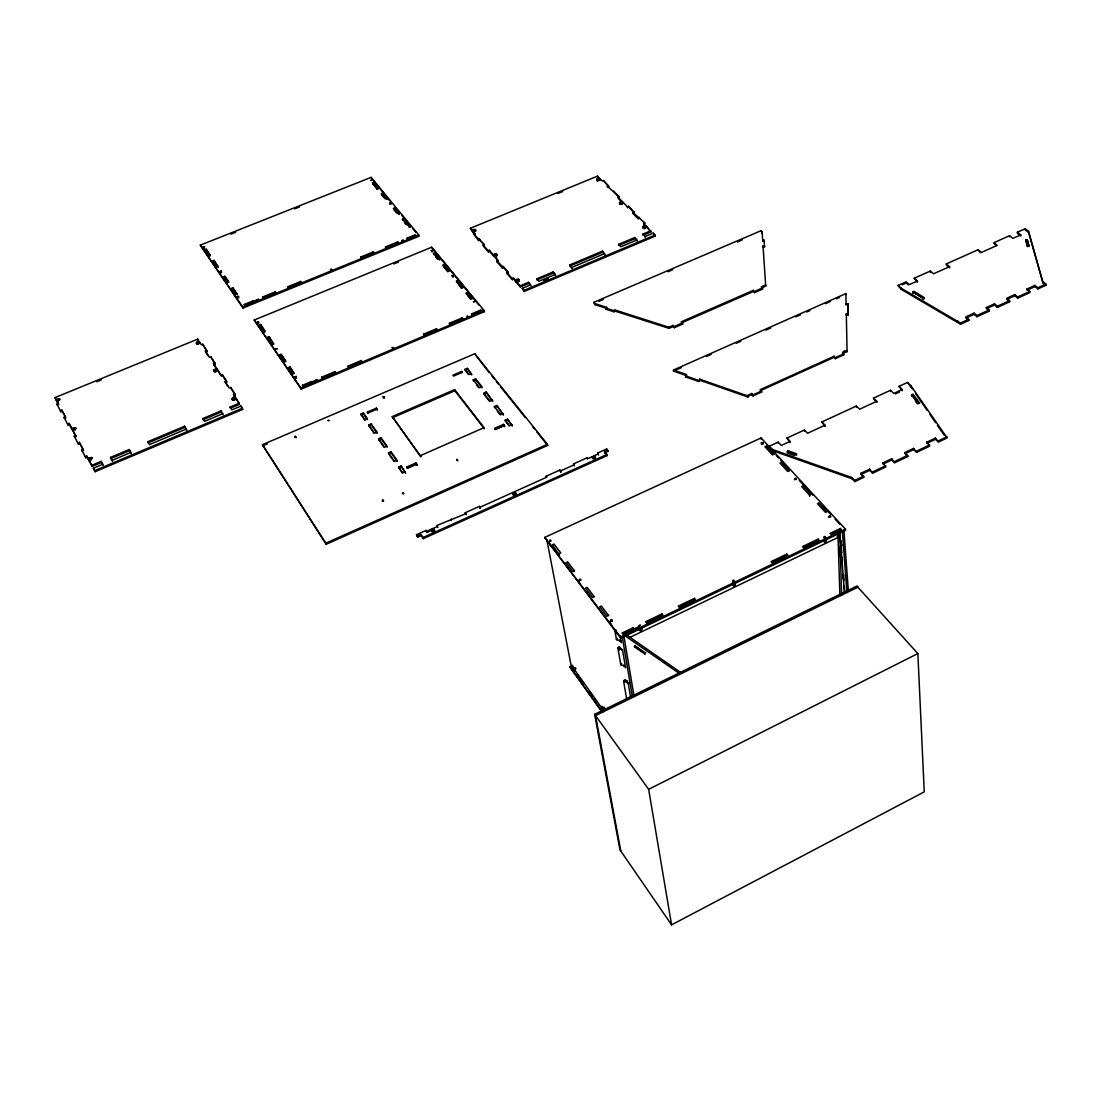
<?xml version="1.0" encoding="UTF-8"?>
<svg xmlns="http://www.w3.org/2000/svg" width="1101" height="1101" viewBox="0 0 1101 1101"><rect width="100%" height="100%" fill="white"/><g stroke="black" fill="none" stroke-linecap="round" stroke-linejoin="round"><path stroke-width="1.5" d="M316.097 380.093L317.487 379.639L311.666 381.964M237.692 297.848L238.986 297.752M732.674 581.796C736.583 580.255 731.119 579.181 733.459 581.122M734.505 581.865L733.596 581.067M610.381 621.57L611.344 620.826L612.239 621.459M579.291 580.791C583.42 578.108 576.429 579.401 580.86 580.227M457.92 460.81C455.085 460.08 458.016 458.167 457.094 460.094M296.21 437.661L295.453 437.097M294.807 437.62C297.779 435.845 293.127 435.927 295.316 436.959M257.675 323.157L258.996 323.185M220.365 272.498L221.645 272.511M763.144 444.212L762.374 443.373L761.644 444.309M634.424 646.796L634.96 645.86L645.379 652.934L644.828 653.87L634.424 646.796L635.346 645.516M644.828 653.87L645.736 652.576M626.662 698.915L623.606 681.189L624.515 679.909L627.694 681.037M625.588 666.435L620.785 664.743L621.693 663.463M620.785 664.743L617.909 648.049L618.831 646.769L619.409 650.113M621.322 641.305L616.464 639.626L617.386 638.346M615.927 629.855L614.991 631.134L616.464 639.626M685.689 376.941L686.639 375.661L673.537 371.092L673.454 370.046L686.556 374.601L685.689 376.941L698.846 381.524L699.727 379.198L747.923 395.975L747.964 397.034L699.796 380.244L699.727 379.198M698.846 381.524L699.796 380.244M384.552 398.067L383.244 398.039M453.502 276.929L452.25 276.915M431.537 251.62L432.844 251.634M795.734 454.796L796.601 453.846L787.931 450.653L787.05 451.603L796.739 455.016M760.915 230.756L762.222 232.985L760.915 230.756L593.756 302.348L594.843 303.559L606.665 307.344L606.059 309.271L613.973 311.817L614.592 309.876L668.83 327.245L673.041 325.401L674.294 327.699L682.703 324.011L681.45 321.726L753.29 290.347L754.557 292.605L762.773 289.012L761.507 286.769L765.594 284.98L765.704 286.095L761.617 287.884L761.507 286.769M613.973 311.817L614.592 309.876M606.059 309.271L606.665 307.344M823.865 537.797C828.007 535.788 820.906 536.393 825.544 537.852M829.232 516.988C833.457 515.034 826.273 515.557 830.801 516.892M403.516 241.587L402.305 241.587L403.489 241.105M389.85 204.249L391.034 204.263M204.621 248.234L203.699 248.303M794.881 479.472C798.734 477.545 791.784 478.329 796.284 479.513M392.699 348.453L393.566 348.315M620.826 851.114L595.517 715.595L858.078 587.094L857.046 585.966L594.623 714.343L619.973 849.848L671.582 924.84L924.248 791.867L917.862 653.567L857.858 587.191M671.582 924.84L648.654 789.321L917.862 653.567M604.05 708.356L602.522 709.099L602.316 707.957L603.843 707.214M604.642 708.328L603.472 709.553L602.963 708.232L604.49 707.489M629.497 637.589L838.136 537.371L837.806 533.132L841.467 531.37M573.8 669.559L573.58 668.417L575.08 667.701L575.3 668.844L573.8 669.559L571.213 666.009L572.713 665.293M575.864 668.761L574.35 669.491L575.699 667.935M842.444 545.215L840.916 545.958L840.875 540.797L841.756 552.592M633.447 628.382C635.401 630.033 644.03 622.615 638.938 625.753M845.417 529.099L620.482 636.97L544.651 537.439L761.066 437.95L845.417 529.099L845.499 530.393L620.703 638.25L544.651 537.439M639.722 628.465L639.158 629.744L639.874 629.4L638.979 628.244M641.36 627.68L642.076 627.336L641.718 629.896L640.08 630.68L639.186 629.524L640.823 628.74L641.718 629.896M733.266 582.677L732.798 584.81L733.486 584.48L732.55 583.365M826.011 539.105L826.686 538.774L826.19 541.334L824.635 542.077L823.658 541.004L825.213 540.261L826.19 541.334M734.298 583.888L732.715 584.645L733.638 585.76L735.234 585.003L734.147 582.608L735.234 585.003M735.083 583.709L735.661 582.443L734.973 582.773L733.927 580.805M610.05 621.336L611.688 620.551M828.778 517.098L830.319 516.369M898.953 386.382L902.325 389.479L893.819 393.401L890.475 390.291L873.437 398.163L876.864 402.457L876.768 401.287L859.62 409.214L856.317 406.063L821.8 421.986L825.172 426.362L825.048 425.192L807.625 433.243L804.404 430.023L786.912 438.088L790.105 441.35L781.311 445.41L778.132 442.148L769.324 446.208L769.475 447.364L772.641 450.653L851.981 478.729L854.816 481.591L863.721 477.366L860.762 473.361L869.639 469.164L872.611 473.169L885.878 466.893L882.906 462.902L891.714 458.745L894.7 462.723L907.885 456.488L904.898 452.525L913.651 448.396L916.651 452.346L929.739 446.153L926.725 442.217L935.423 438.102L938.451 442.024L947.121 437.923L910.788 385.57L907.417 382.474L898.953 386.382L902.407 390.649M860.872 474.531L869.735 470.347L869.639 469.164M891.714 458.745L891.81 459.915L883.002 464.085L882.906 462.902M913.651 448.396L913.734 449.566L904.981 453.695L904.898 452.525M935.423 438.102L935.506 439.285L926.808 443.386L926.725 442.217M854.816 481.591L854.706 480.408L863.624 476.196L860.762 473.361M872.501 471.999L885.782 465.723M894.618 461.539L907.802 455.305M916.569 451.162L929.671 444.969M938.369 440.854L947.053 436.753M809.524 495.065L811.052 494.335L803.193 485.83L801.679 486.546L809.524 495.065L809.634 496.345M578.975 580.571L580.585 579.814M794.303 479.719L795.817 479.004M895.333 393.91L899.572 391.956M559.17 553.652L560.781 552.908L554.009 544.059L552.413 544.789L559.418 554.918M911.532 394.984L913.018 394.282L919.679 403.076L918.179 403.778L911.532 394.984L911.614 396.14L913.101 395.452L913.018 394.282M761.19 443.827L762.69 443.139M898.003 285.448L901.224 288.228L960.485 323.061L968.715 319.304L968.77 320.474L960.54 324.231L901.306 289.384L898.003 285.448L906.109 281.842L909.33 284.608L917.422 281.003L917.491 282.159L914.188 278.236L930.276 271.066L933.538 273.805L949.571 266.648L949.64 267.791L946.365 265.08L946.296 263.923L978.087 249.748L981.418 252.432L997.217 245.372L993.873 242.715L1009.576 235.71L1012.934 238.353L1020.765 234.857L1020.806 236.013L1017.434 233.384L1017.393 232.228L1025.196 228.747L1028.582 231.375L1043.019 282.929L1045.95 285.255L1037.913 288.93L1034.981 286.577L1034.954 285.407L1026.903 289.081L1026.944 290.251L1034.981 286.577M974.068 313.138L976.931 315.56L989.221 309.945L989.262 311.115L976.986 316.716L974.124 314.308L974.068 313.138L965.866 316.882L968.715 319.304M994.492 303.835L997.382 306.229L1009.589 300.669L1009.631 301.825L997.423 307.399L994.547 305.005L994.492 303.835L986.345 307.551L986.4 308.72L994.547 305.005M1014.792 294.6L1017.696 296.967L1029.82 291.435L1029.862 292.605L1017.737 298.137L1014.833 295.77L1014.792 294.6L1006.686 298.288L1009.589 300.669M1034.954 285.407L1037.885 287.76L1045.922 284.086L1045.95 285.255M974.124 314.308L965.921 318.051L968.77 320.474M1014.833 295.77L1006.727 299.458L1009.631 301.825M747.964 397.034L747.469 395.452L751.79 393.484L753.029 395.92L761.672 392.011L760.447 389.575L834.118 356.256L835.356 358.651L843.779 354.839L842.554 352.444C845.224 348.632 848.128 353.049 846.765 350.531M747.524 396.498L751.845 394.543L751.79 393.484M761.672 392.011L760.488 390.635L834.131 357.316L834.118 356.256M846.765 351.591L842.554 353.504L843.779 354.839M752.974 394.874L761.631 390.951M835.342 357.591L843.779 353.779M417.692 537.15L417.417 536.036L420.912 534.453L421.188 535.568L417.692 537.15L416.495 534.701L426.018 530.407L426.94 532.457L431.688 530.31L432.115 530.93L431.853 529.801L432.115 530.93M437.854 527.53L436.946 525.48L465.943 513.616L466.191 514.745L465.269 512.708L479.348 506.364L480.27 508.387L479.348 506.364M546.357 477.38L546.151 476.251L559.9 470.044L560.808 472.054L559.9 470.044M574.502 465.874L573.593 463.879L587.246 457.727L587.948 458.594L592.489 456.543L592.558 458.525L592.957 457.121M598.559 455.016L597.664 453.034L606.692 448.96L607.917 451.314L604.71 452.759L604.518 451.63L607.724 450.185M426.665 531.329L431.427 529.182L431.853 529.801M432.844 528.549L434.166 530.008L432.844 528.549L437.592 526.402L436.946 525.48M480.022 507.272L512.901 492.436L512.983 494.432L513.355 493.042M514.291 491.817L515.585 493.262L514.291 491.817L546.839 477.132L546.151 476.251M560.602 470.925L574.309 464.746L573.593 463.879M593.852 455.938L595.104 457.369L593.852 455.938L598.38 453.887L597.664 453.034M434.675 531.879L433.257 532.526L431.234 530.076M434.647 530.682L433.904 528.879M512.749 493.303L514.539 494.583L515.929 493.964L515.351 492.133M592.902 458.03L595.558 458.016L594.912 456.241M432.982 531.398L434.413 530.765L433.753 529.842M431.977 531.879L432.335 530.476M516.08 493.922L515.254 493.069M423.321 538.637L423.045 537.522L606.899 454.493L607.078 455.621L423.321 538.637L421.188 535.568M914.215 292.563L912.798 293.196L912.715 292.04L914.147 291.407L924.207 297.642L924.276 298.798L914.215 292.563L914.147 291.407M912.715 292.04L922.776 298.275L924.207 297.642M902.132 284.801L906.178 282.998L908.339 284.842M262.423 444.694L325.827 543.178L547.431 444.309L547.637 445.423L326.144 544.293L262.423 444.694L474.724 353.751L547.431 444.309M673.454 370.046L845.871 293.582L846.091 304.66M673.537 371.092L681.381 367.624M706.443 356.49L711.136 354.412M736.211 343.292L740.904 341.2M765.979 330.08L770.672 328.002M795.748 316.882L800.441 314.79M806.703 312.01L809.841 310.62M825.502 303.67L830.209 301.591M836.471 298.811L839.609 297.421M402.168 472.824L398.617 467.113L401.122 466.012L405.498 472.88L401.122 466.012M508.855 425.757L505.153 420.238L507.575 419.178L512.158 425.784L507.575 419.178M398.892 468.214L401.397 467.113M505.373 421.353L507.795 420.279M416.219 464.058L407.026 468.118L406.751 467.003L415.958 462.957L417.1 465.283L415.958 462.957M503.529 424.38L494.555 428.33L495.464 429.514L504.451 425.564L504.671 426.679L503.529 424.38L504.451 425.564M494.776 429.445L503.749 425.495M416.839 464.168L407.631 468.228L406.751 467.003M511.937 424.669L509.502 425.743L505.153 420.238M405.223 471.765L402.718 472.88L398.617 467.113M503.226 413.687L500.817 414.747L494.349 406.558L496.757 405.512L503.446 414.788L496.757 405.512M420.568 455.566L484.082 427.642L454.63 389.63L392.231 416.618L420.83 456.681L392.231 416.618M492.477 400.103L490.069 401.149L483.711 393.098L486.105 392.052L492.697 401.204L486.105 392.052M614.757 310.991L668.981 328.359L673.193 326.529L674.294 327.699M681.45 321.726L681.602 322.854L753.414 291.476L754.557 292.605M674.142 326.57L682.565 322.896M754.433 291.476L762.649 287.898M388.488 452.855L390.979 451.768L397.048 460.287L394.557 461.374L388.488 452.855L388.763 453.956L391.24 452.869L397.31 461.388M496.978 406.613L494.569 407.673L494.349 406.558M378.51 438.817L380.974 437.744L386.96 446.125L384.483 447.212L378.51 438.817L383.754 446.91M378.785 439.918L381.249 438.845L387.235 447.24M486.325 393.153L483.945 394.199L489.243 400.915M368.684 425L371.147 423.94L377.024 432.198L374.56 433.257L368.684 425L373.858 432.982M473.237 379.831L475.618 378.799L481.894 386.726L479.499 387.758L473.237 379.831L473.458 380.932L475.838 379.9L482.114 387.827M368.973 426.101L371.422 425.041L377.299 433.299M392.493 417.719L454.878 390.745L484.316 428.757M360.935 414.1L363.385 413.04L367.252 418.476L364.803 419.522L360.935 414.1L365.078 420.623M468.283 374.381L464.966 369.358L467.333 368.34L471.696 374.657L467.333 368.34M367.404 412.008L376.391 408.141L377.079 409.104L367.679 413.109L367.404 412.008L368.106 412.971M461.677 371.464L452.91 375.221L453.584 376.088L462.351 372.317L461.677 371.464L461.911 372.565M361.224 415.201L363.66 414.141L367.528 419.577M465.2 370.459L467.567 369.441M471.462 373.556L469.081 374.574L464.966 369.358M598.669 301.426L603.389 299.403M668.018 271.713L672.752 269.69M737.381 242L742.115 239.963M262.74 445.795L267.46 443.772M522.259 288.338L524.007 290.361L654.999 235.064L655.15 236.151L524.214 291.462L522.259 288.338L530.586 284.829L530.778 285.916L528.425 282.351L520.112 285.847L516.011 281.113L518.02 280.686L518.227 281.773M87.199 457.19L85.795 457.782L85.396 456.695L86.8 456.117L88.699 459.97L89.635 459.585L89.043 458.14L91.672 457.479L92.126 458.305L88.754 459.723L91.796 465.31L101.182 461.36L102.778 464.278L93.379 468.242L95.071 471.71L242.702 409.379L240.926 406.035L231.871 409.847L230.095 407.067L239.137 403.255L239.454 404.342L230.426 408.154L230.095 407.067M302.5 385.336L311.39 381.579L311.941 382.364L312.23 383.451L303.339 387.208L302.5 385.336L303.339 387.208M321.588 377.271L334.855 371.67L335.406 372.441L322.139 378.042L321.588 377.271L321.877 378.359L335.131 372.757L334.855 371.67M348.054 366.096L361.211 360.536L361.775 361.293L348.618 366.867L348.054 366.096L348.329 367.183L361.486 361.623L361.211 360.536M423.692 334.14L436.574 328.704L437.166 329.447L424.284 334.897L423.692 334.14L423.94 335.241L436.808 329.791M462.406 318.973L449.635 324.382L449.401 323.281L462.186 317.886L463.012 319.717L462.186 317.886M471.944 313.757L472.769 315.588L471.944 313.757L480.421 310.179L481.247 312.01L480.421 310.179M303.036 386.121L311.941 382.364M462.778 318.629L449.992 324.024L449.401 323.281M472.549 314.501L481.027 310.922M302.803 386.423L311.693 382.666L312.23 383.451M472.178 314.858L480.642 311.28M254.207 320.047L300.903 388.034L484.165 310.578L484.385 311.666L301.206 389.121L254.207 320.047L431.633 247.243L484.165 310.578M328.318 376.652L335.681 373.528M354.742 365.477L362.05 362.394M451.644 324.52L457.328 322.111M496.276 256.395L496.069 255.308L494.088 255.735L498.271 260.565L497.033 261.088L508.29 272.181L507.052 272.69L512.116 278.567L513.355 278.044L515.598 281.498L516.438 281.14L515.97 279.75L518.392 279.145L519.204 280.948L517.952 281.471L517.759 280.383L518.998 279.86M643.851 227.59L643.7 226.489L643.053 227.921L643.851 227.59L643.411 226.2L644.291 225.829L644.732 227.219L645.929 226.71L643.59 223.379L644.787 222.884L644.938 223.971L643.741 224.48L643.59 223.379M232.297 399.635L232.806 400.42L232.476 399.333L233.963 398.493L233.632 397.406L232.641 397.819L233.192 399.25L232.297 399.635L232.641 397.819M233.701 400.048L233.371 398.961L233.921 400.392L234.912 399.966L234.362 398.534L235.724 397.97L239.137 403.255M513.355 278.044L516.438 281.14M644.58 226.118L645.778 225.622M233.963 398.493L235.531 398.273L233.508 394.557L234.857 393.993L235.187 395.08L233.839 395.644L233.508 394.557M233.591 399.305L234.362 398.534M516.163 280.838L519.204 280.948M643.562 227.288L644.732 227.219M642.901 226.834L644.36 227.164L644.787 228.554L646.438 226.297L650.966 231.884L642.956 235.256L642.805 234.169L650.829 230.783M88.754 459.723L89.153 460.81L90.089 460.411M644.635 227.453L645.516 227.081M516.011 281.113L516.218 282.2L517.043 281.856M643.053 227.921L644.787 228.554M112.536 461.402L110.54 457.41L129.189 449.566L131.212 453.529L129.189 449.566M184.94 427.326L148.126 442.836L147.754 441.749L184.583 426.238L186.647 430.147L184.583 426.238M202.859 418.531L221.04 410.879L222.801 413.673L204.593 421.339L202.859 418.531L203.203 419.619L221.37 411.967L223.145 414.76M536.724 278.856L553.266 271.892L555.441 274.342L538.884 281.319L536.724 278.856L536.916 279.943L553.445 272.979L555.633 275.429M569.726 264.956L572.107 268.479L569.726 264.956L602.398 251.193L604.807 254.675L602.398 251.193M618.611 244.353L634.754 237.555L637.039 239.922L620.881 246.734L618.611 244.353L618.776 245.44L634.919 238.642L637.19 241.023M89.153 460.81L92.181 466.397L101.567 462.448L103.164 465.365M110.926 458.498L129.574 450.639M516.218 282.2L520.305 286.948L528.631 283.439M569.905 266.043L602.564 252.28M130.826 452.442L112.151 460.328L110.54 457.41M186.303 429.06L149.419 444.611L147.754 441.749M571.928 267.392L604.642 253.588M642.805 234.169L645.09 236.522L653.127 233.137L654.999 235.064M543.605 280.507L548.119 278.608M93.379 468.242L94.672 470.636L242.385 408.292M81.653 449.786L83.057 449.208L79.327 442.341L77.937 442.932L78.336 444.006L79.726 443.428L83.442 450.281L82.052 450.873L81.653 449.786L85.795 457.782M234.857 393.993L230.632 387.456L229.283 388.02L225.099 381.524L226.434 380.96L226.765 382.047L225.43 382.611L225.099 381.524M632.772 212.3L632.924 213.388L634.107 212.892L633.956 211.805L632.772 212.3L644.787 222.884M507.052 272.69L507.258 273.791L508.497 273.268L503.267 266.359M289.866 366.991L288.545 367.541L292.962 373.968L294.284 373.418L289.866 366.991L293.706 373.211M466.26 293.072L467.526 292.549L472.48 298.536L471.214 299.073L466.26 293.072L466.494 294.173L467.746 293.637L471.71 298.426M290.169 368.078L288.847 368.629L292.384 373.776M507.258 273.791L512.323 279.654L513.561 279.131M86.8 456.117L88.3 458.883L89.043 458.14M233.632 397.406L235.201 397.186M621.735 202.722L622.175 204.084L621.735 202.722L622.918 202.226L627.405 206.809L628.602 206.327L633.956 211.805M76.038 436.615L74.648 437.193L74.249 436.12L75.639 435.542L76.038 436.615L69.06 423.403L67.684 423.981L68.069 425.055L69.459 424.477L72.515 430.119L73.437 429.734L72.845 428.303L75.432 427.656L75.873 428.468L72.556 429.844L75.639 435.542M221.26 376.17L222.595 375.606L226.765 382.047M497.033 261.088L497.239 262.176L498.478 261.653L494.088 255.735M284.457 362.257L279.805 354.852L281.113 354.302L285.476 360.619L285.778 361.706L281.113 354.302M456.461 281.223L461.567 288.214L456.461 281.223L457.713 280.714L462.819 287.691L457.713 280.714M280.108 355.926L281.416 355.375M456.681 282.31L457.933 281.787M497.239 262.176L502.235 267.956L503.474 267.447M285.476 360.619L284.154 361.169L279.805 354.852M461.347 287.127L462.599 286.604M473.719 229.49C474.132 232.531 474.531 228.457 472.824 229.861L473.058 232.215L474.971 234.444L474.765 233.371L473.54 233.866L484.454 244.587L483.229 245.083L483.435 246.17L488.335 251.84L489.56 251.331L493.702 256.12L494.955 254.028L497.033 254.51L495.808 255.019L496.014 256.093L497.239 255.583L496.441 253.822M607.38 186.303L607.532 187.39L608.715 186.909L608.55 185.821L607.38 186.303L619.023 196.542L619.189 197.616L618.005 198.111L622.437 202.653L621.253 203.148L620.826 201.786L619.959 202.144L620.235 204.483L619.436 202.749L620.235 202.419L619.602 203.836M273.351 343.017L272.03 343.553L267.777 337.36L269.071 336.823L273.654 344.09L269.071 336.823M447.749 270.695L448.988 270.172L449.222 271.259L444.198 264.391L442.96 264.914L447.969 271.782L443.194 265.988L444.432 265.479M214.984 370.968L214.654 369.881L213.759 370.253L214.089 371.326L214.984 370.968L214.434 369.551L216.966 368.931L217.296 370.005L214.255 371.023L214.585 372.097M72.115 429.046L73.038 428.661M216.457 371.326L216.126 370.239L217.447 369.688L220.943 375.083L222.264 374.533L226.434 380.96M483.229 245.083L488.115 250.753L489.353 250.244L493.482 255.047L494.308 254.703M620.826 201.786L622.285 201.566L622.437 202.653M74.262 428.963L75.831 428.743L75.432 427.656M494.046 254.4L494.266 255.487L496.647 254.895M620.978 202.859L620.386 203.506M621.294 204.442L620.868 203.079L619.436 202.749M621.143 203.355L622.01 202.997M494.294 256.808L494.9 255.391M621.9 203.795L623.083 203.313L622.918 202.226M263.538 331.208L264.846 330.672L260.634 324.561L259.341 325.098L263.841 332.282L259.341 325.098M439.437 258.652L438.212 259.162L433.491 253.464L434.716 252.955L439.671 259.74L434.716 252.955M64.064 417.32L65.441 416.742L61.862 410.136L60.486 410.701L60.885 411.774L62.262 411.21L65.84 417.816L64.464 418.394L64.064 417.32L68.069 425.055M214.846 363.041L213.511 363.591L213.842 364.665L215.177 364.114L214.846 363.041L210.759 356.738L209.438 357.288L205.392 351.013L206.713 350.476L207.043 351.549L205.722 352.1L205.392 351.013M267.777 337.36L268.08 338.434L269.387 337.897M619.023 196.542L617.84 197.024L622.285 201.566M58.188 399.057C59.027 402.154 58.78 397.97 57.183 399.47L57.761 400.874L56.853 401.246L55.05 397.585L197.712 339.122L199.639 342.659L196.625 343.622L196.818 342.205L199.309 341.585M196.818 342.205L197.368 343.595L196.487 343.952L196.157 342.879M473.925 230.563L472.48 231.554L470.347 228.265L597.458 176.16L599.673 179.339L596.701 179.422L597.485 179.091L596.866 180.495L596.701 179.422M474.118 232.173L473.65 230.811L472.838 231.141L474.765 233.371M474.751 231.527L474.545 230.439L475.756 229.944L475.962 231.017M599.123 180.454L598.958 179.38L600.141 178.899L602.192 181.004L603.376 180.523L608.55 185.821M55.05 397.585L57.28 402.03L58.793 400.172M393.855 263.923L398.617 261.969M473.898 231.1L475.398 230.357L475.178 229.283L473.967 229.779M473.058 232.215L473.65 230.811M596.866 180.495L598.27 180.812L598.104 179.724M57.335 405.209L56.935 404.136L58.298 403.572L58.697 404.645L57.28 402.03M206.713 350.476L202.694 344.255L201.387 344.806L199.79 342.328L198.469 342.865L198.799 343.939M259.643 326.171L260.937 325.635L265.148 331.745M434.95 254.028L433.711 254.537L433.491 253.464M473.54 233.866L478.577 240.541L479.802 240.032L483.683 244.532M96.64 381.758L101.388 379.817M557.918 193.515L562.68 191.56M56.468 400.186L57.183 399.47M58.367 399.402L59.743 398.837L60.156 399.622L56.88 400.957L58.298 403.572M597.485 181.128L597.224 178.816L599.522 178.266M470.347 228.265L473.292 231.224M244.284 304.482L252.817 301.013L253.313 301.715L244.766 305.197L244.284 304.482L244.587 305.555L253.12 302.073L252.817 301.013M262.616 297.022L275.346 291.82L275.842 292.536L263.111 297.724L262.616 297.022L262.919 298.082L275.635 292.894L275.346 291.82M288.035 286.659L300.669 281.498L301.179 282.2L288.545 287.361L288.035 286.659L288.324 287.733L300.958 282.572L300.669 281.498M373.9 253.725L373.363 253.051L360.99 258.102L360.729 257.028L373.115 251.978L373.9 253.725L370.803 254.992M385.46 246.954L397.75 241.931L398.301 242.605L385.997 247.629L385.46 246.954L386.245 248.688L392.396 246.184M407.15 238.105L415.297 234.788L415.848 235.449L407.7 238.779L407.15 238.105L407.384 239.178L414.182 236.412M253.065 301.357L258.652 299.211L257.414 299.706M373.652 252.652L361.266 257.703L360.729 257.028M385.708 248.014L397.998 243.004L397.75 241.931M200.313 245.138L242.702 306.959L418.848 235.119L419.082 236.192L243.004 308.032L200.313 245.138L371.051 177.385L418.848 235.119M264.997 298.151L274.548 294.256M293.568 286.494L288.834 288.421L288.545 287.361M296.733 285.2L301.468 283.274M361.527 258.776L366.165 256.877M414.733 237.073L407.934 239.853L407.7 238.779M232.834 287.829L231.568 288.338L235.573 294.173L236.839 293.664L237.155 294.724L232.834 287.829L236.839 293.664M403.888 219.787L402.677 220.283L402.443 219.209L403.654 218.714L408.402 225.237L403.654 218.714M233.137 288.902L231.871 289.412L235.077 294.077M408.168 224.177L406.943 224.659L402.443 219.209M223.641 276.791L227.59 282.544L228.857 282.035L224.893 276.282L223.641 276.791L223.943 277.865L225.21 277.356L228.375 281.952M393.525 208.419L397.97 213.787L399.181 213.305L394.736 207.924L393.525 208.419L393.773 209.479L394.97 208.997L399.415 214.365M217.847 266.029L216.58 266.525L212.713 260.882L213.966 260.386L218.149 267.089L213.966 260.386M382.432 193.047L381.235 193.528L385.598 198.813L386.795 198.331L382.432 193.047L387.043 199.391M214.282 261.446L213.03 261.942L216.897 267.584M382.68 194.106L381.483 194.588L384.744 198.552M230.935 234.155L235.724 232.256M294.738 208.832L299.527 206.933M206.3 249.225L205.047 249.721L209.176 256.34L205.364 250.78L206.603 250.285L210.429 255.845L206.3 249.225L206.603 250.285M372.62 183.083L373.803 182.615L378.111 187.817L376.914 188.285L372.62 183.083L377.161 189.344L376.914 188.285M372.854 184.142L374.051 183.661L378.345 188.877M208.873 255.281L210.112 254.785M549.963 541.114C552.95 538.788 546.688 540.784 551.023 541.155M403.131 493.633C404.879 491.541 400.145 493.812 403.874 493.826M296.059 378.194L296.417 377.313L295.522 378.18M603.885 709.925L602.825 709.333L603.94 708.631M467.498 316.62C465.806 315.464 469.343 315.781 467.058 317.639M467.471 316.854L468.297 317.239L467.361 317.735M382.9 500.666C380.753 499.386 385.378 499.606 382.308 501.464M382.955 500.762L383.671 500.859M1025.76 239.867L1027.508 246.555L1025.76 239.867L1027.247 239.674L1028.995 246.363L1027.247 239.674M1025.788 241.023L1027.274 240.83M1027.481 245.399L1028.967 245.206M762.663 240.293L764.053 240.156L764.163 241.27M763.034 245.936L764.438 245.812L764.548 246.927L763.144 247.051L763.034 245.936L765.704 286.095M848.265 313.84L846.297 313.881L846.311 314.941L848.265 314.9L848.045 303.766L846.091 303.793L846.091 304.853M575.19 669.105C573.525 670.206 574.928 670.165 574.901 671.5M593.756 302.348L595.035 304.66L613.808 310.702M685.606 375.881L698.777 380.478M617.909 648.049L622.753 649.741M769.324 446.208L772.503 449.483L851.871 477.559L854.706 480.408M623.606 681.189L629.978 683.46M787.187 452.759L794.413 455.429M626.648 635.016L681.56 673.055M624.308 635.332L679.262 673.385M1017.393 232.228L1020.765 234.857M1042.991 281.76L1045.922 284.086M996.144 245.647L993.873 242.715M1026.903 289.081L1029.82 291.435M980.358 252.693L978.087 249.748M946.296 263.923L949.571 266.648M986.345 307.551L989.221 309.945M987.349 309.519L989.262 311.115M914.188 278.236L917.422 281.003M912.77 389.493L907.417 382.474M935.506 439.285L938.451 442.024M873.437 398.163L876.768 401.287M913.734 449.566L916.651 452.346M905.944 454.63L907.885 456.488M891.81 459.915L894.7 462.723M821.8 421.986L825.048 425.192M869.735 470.347L872.611 473.169M790.243 442.506L786.912 438.088M608.715 186.909L603.376 180.523M619.189 197.616L613.766 191.161M631.96 210.69L628.602 206.327M599.673 179.339L597.458 176.16M632.924 213.388L638.319 218.906L638.167 217.819M643.741 224.48L645.929 226.71M650.966 231.884L646.438 226.297M655.15 236.151L653.127 233.137M645.668 228.182L645.241 226.792M597.65 180.179L598.504 179.821L598.077 178.472M681.602 322.854L682.703 324.011M766.97 445.478L770.439 449.222M776.219 455.47L778.531 457.961M780.829 460.466L787.765 467.953M799.312 480.435L805.092 486.683M807.391 489.188L813.171 495.422M823.562 506.666L830.498 514.153M835.108 519.149L839.733 524.145M837.159 536.311L838.136 537.371M824.966 537.164L825.943 538.238M834.131 357.316L835.356 358.651M528.425 282.351L530.586 284.829M751.845 394.543L753.029 395.92M732.44 582.429L733.376 583.544M607.917 451.314L606.692 448.96M604.518 451.63L606.899 454.493M604.71 452.759L607.078 455.621M478.921 305.073L431.633 247.243M482.197 309.023L484.385 311.666M444.198 264.391L448.988 270.172M389.754 200.754L371.051 177.385M397.365 209.947L399.539 212.562M401.7 215.19L410.398 225.691M412.558 228.32L415.82 232.256M435.611 256.822L437.496 259.107M467.485 295.371L470.457 298.963M393.773 209.479L396.429 212.699M404.48 222.457L406.283 224.645M592.379 457.397L593.15 458.25M488.844 372.166L474.724 353.751M492.051 376.17L494.198 378.827M496.331 381.496L498.464 384.153M500.611 386.823L525.191 417.458M532.678 426.775L534.811 429.445M536.944 432.101L547.637 445.423M476.595 384.896L478.687 387.552M497.349 411.182L500.115 414.692M513.589 494.156L512.901 492.436M512.983 494.432L513.479 495.092L513.259 493.964M550.651 544.761L550.555 545.573L549.509 543.247M578.933 581.865L580.365 584.714M609.982 622.615L611.454 625.533L611.234 624.267M619.244 639.984L621.294 642.667L620.083 635.58M913.101 395.452L918.812 402.994M915.413 401.177L917.312 403.682M619.67 647.071L622.726 651.09L625.574 667.784L623.538 665.1M625.354 680.198L628.368 684.244L630.57 697.139M465.269 512.708L465.943 513.616M573.58 668.417L573.277 666.821L574.199 668.651M602.316 707.957L602.013 706.36L602.963 708.232M602.522 709.099L574.35 669.491M592.379 695.983L590.26 692.226M594.265 698.585L597.114 702.507L596.907 701.365M602.687 712.196L569.712 666.724L601.903 711.962M377.354 410.205L376.391 408.141M594.623 714.343L648.654 789.321M389.63 455.181L393.952 461.264M432.597 531.604L433.257 532.526M426.94 532.457L426.018 530.407M420.912 534.453L423.045 537.522M416.495 534.701L417.417 536.036M915.633 393.649L927.042 410.26M929.905 414.416L935.602 422.729M937.502 425.495L943.213 433.808M268.08 338.434L272.346 344.641M223.943 277.865L227.109 282.462M207.043 351.549L202.694 344.255M215.177 364.114L210.759 356.738M235.187 395.08L230.632 387.456M213.511 363.591L216.966 368.931M205.722 352.1L208.158 355.857M213.842 364.665L217.296 370.005M220.393 374.822L217.447 369.688M225.43 382.611L227.935 386.506M233.839 395.644L235.531 398.273M239.454 404.342L235.724 397.97M242.702 409.379L240.926 406.035M198.469 342.865L197.506 343.264L197.836 344.338M216.126 370.239L215.149 370.652L215.686 372.055M213.759 370.253L214.255 371.023M231.967 398.548L232.476 399.333M90.722 458.897L89.69 459.323M90.475 458.787L92.071 458.553L91.672 457.479M73.478 429.459L74.496 429.046L75.074 430.463M73.437 429.734L72.845 428.303M56.935 404.136L60.885 411.774M74.249 436.12L78.336 444.006M69.06 423.403L69.459 424.477M61.862 410.136L62.262 411.21M88.3 458.883L88.699 459.97M79.327 442.341L79.726 443.428M73.863 427.89L74.455 429.307M90.076 457.699L91.122 459.984M94.672 470.636L95.071 471.71M91.796 465.31L92.181 466.397M101.182 461.36L101.567 462.448M199.79 342.328L200.121 343.402M221.04 410.879L221.37 411.967M197.712 339.122L198.042 340.195M197.781 341.805L198.331 343.195M215.411 369.152L215.961 370.555M222.264 374.533L222.595 375.606M233.852 397.75L234.183 398.837M224.893 276.282L225.21 277.356M242.702 306.959L243.004 308.032M1029.077 234.141L1043.019 282.929M260.634 324.561L260.937 325.635M325.827 543.178L326.144 544.293M300.903 388.034L301.206 389.121M311.39 381.579L311.693 382.666M363.385 413.04L363.66 414.141M371.147 423.94L371.422 425.041M380.974 437.744L381.249 438.845M390.979 451.768L391.24 452.869M431.427 529.182L431.688 530.31M433.285 529.154L433.546 530.283M373.115 251.978L373.363 253.051M373.803 182.615L374.051 183.661M451.135 519.08L451.396 520.209M385.997 247.629L386.245 248.688M394.736 207.924L394.97 208.997M454.63 389.63L454.878 390.745M475.618 378.799L475.838 379.9M467.526 292.549L467.746 293.637M514.745 492.408L514.979 493.537M513.85 493.688L514.084 494.817M472.26 230.481L472.48 231.554M479.582 238.958L479.802 240.032M478.371 239.454L478.577 240.541M493.482 255.047L493.702 256.12M546.812 539.655L571.213 666.009M489.353 250.244L489.56 251.331M488.115 250.753L488.335 251.84M577.172 674.197L583.902 684.313L583.681 683.17M494.955 254.028L495.422 255.404M502.028 266.869L502.235 267.956M512.116 278.567L512.323 279.654M516.878 279.365L517.346 280.755M515.406 280.397L515.598 281.498M520.112 285.847L520.305 286.948M518.392 279.145L518.585 280.232M603.114 709.072L603.334 710.214M524.007 290.361L524.214 291.462M553.266 271.892L553.445 272.979M587.246 457.727L587.439 458.856M594.32 456.516L594.512 457.644M624.006 636.667L633.901 695.337M593.48 457.768L593.673 458.897M592.489 456.543L592.682 457.672M622.354 637.465L632.291 696.121M627.24 634.121L627.721 636.928M594.843 457.149L595.035 458.277M594.843 303.559L595.035 304.66M639.874 629.4L640.08 630.68M600.141 178.899L600.293 179.972M621.102 202.061L621.253 203.148M620.868 203.079L621.019 204.167M840.669 558.468L840.338 546.894M627.405 206.809L627.57 207.896M634.754 237.555L634.919 238.642M639.351 217.324L639.502 218.411M668.83 327.245L668.981 328.359M644.291 225.829L644.443 226.916M644.36 227.164L644.498 228.251M645.09 236.522L645.241 237.623M643.548 227.508L643.7 228.595M673.041 325.401L673.193 326.529M772.503 449.483L772.641 450.653M733.486 584.48L733.638 585.76M778.132 442.148L778.269 443.304M787.931 450.653L788.068 451.823M804.404 430.023L804.528 431.179M753.29 290.347L753.414 291.476M761.066 437.95L761.204 439.23M851.871 477.559L851.981 478.729M863.624 476.196L863.721 477.366M856.317 406.063L856.427 407.219M824.635 542.077L823.782 540.164M890.475 390.291L890.558 391.461M842.416 531.879L846.82 591.237M843.875 580.805L843.394 574.295L843.435 579.47M844.247 585.704L844.742 592.228M839.843 531.714L844.412 592.517M843.958 531.136L848.32 590.494M901.224 288.228L901.306 289.384M910.788 385.57L910.871 386.726M764.053 240.156L764.548 246.927M762.112 231.884L762.773 241.394M922.776 298.275L922.858 299.431M930.276 271.066L930.345 272.222M944.094 434.014L944.163 435.184M957.636 320.625L957.705 321.795M960.485 323.061L960.54 324.231M976.931 315.56L976.986 316.716M760.447 389.575L760.488 390.635M997.382 306.229L997.423 307.399M1009.576 235.71L1009.603 236.866M1017.696 296.967L1017.737 298.137M839.733 532.265L841.618 595.118M840.035 552.592L840.132 555.895M837.957 534.026L839.912 595.669M1025.196 228.747L1025.224 229.903L1028.609 232.517L1028.582 231.375M1037.885 287.76L1037.913 288.93M848.265 314.9L848.045 303.766M846.297 313.881L847.096 351.948M842.141 557.656L842.182 562.831M845.871 293.582L845.871 294.641M296.375 376.487L294.958 376.831L296.375 376.487M275.856 348.948L277.259 348.728L275.911 348.824M257.373 322.084L258.749 321.877L257.428 321.96M237.389 296.664L238.738 296.458L237.431 296.554M220.062 271.438L221.397 271.231L220.062 271.438M203.272 246.982L204.58 246.775L203.272 246.982M763.131 442.63L761.383 442.74L763.131 442.63M612.018 620.18C609.968 622.712 610.009 617.895 612.018 620.18M474.848 301.523L473.458 301.729L474.848 301.523M452.057 275.608L453.392 275.622L452.057 275.608M383.01 396.677L384.414 396.718L383.01 396.677M431.303 250.533L432.624 250.546L431.303 250.533M393.594 347.613L392.176 347.71L393.594 347.613M403.393 240.307L402.071 240.513L403.393 240.307M409.022 226.875L410.301 226.889L409.022 226.875M327.837 420.527L329.24 420.554L327.933 420.403M389.534 203.286L390.8 203.3L389.534 203.286M370.638 180.413L371.877 180.316L370.638 180.413M330.465 269.497L331.759 269.401L330.465 269.497M634.864 646.053L645.007 653.65L634.864 646.053M633.006 627.804L622.01 633.061L622.905 634.231L633.901 628.96L633.006 627.804M661.949 613.931L645.599 621.762L646.493 622.918L662.857 615.074L661.949 613.931M694.428 598.366L678.23 606.128L679.138 607.27L695.35 599.495L694.428 598.366M786.843 554.092L771.085 561.634L772.049 562.735L787.807 555.179L786.843 554.092M818.126 539.105L802.519 546.578L803.482 547.665L819.089 540.178L818.126 539.105M840.352 528.452L830.03 533.407L831.007 534.467L841.329 529.512L840.352 528.452M608.564 615.459L606.926 616.243L599.715 606.789L601.339 606.018L608.564 615.459M826.989 511.58L825.461 512.323L817.451 503.652L818.993 502.923L826.989 511.58M594.196 596.646L592.558 597.416L585.484 588.14L587.108 587.384L594.196 596.646M574.502 570.882L572.892 571.639L566.01 562.611L567.607 561.854L574.502 570.882M789.211 470.705L787.697 471.407L780.045 463.108L781.545 462.42L789.211 470.705M773.962 454.204L772.462 454.892L764.947 446.758L766.447 446.07L773.962 454.204"/></g></svg>
